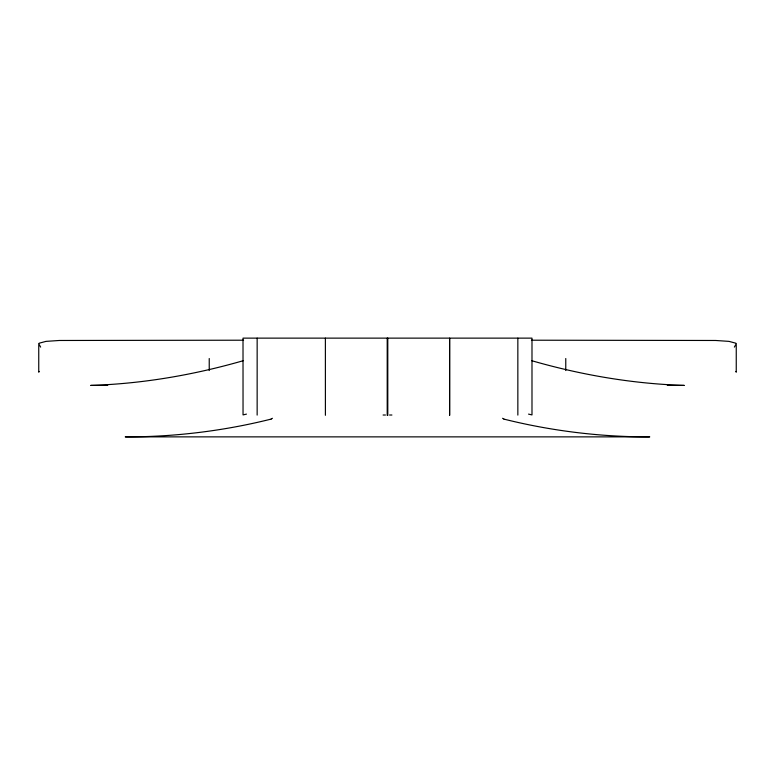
<?xml version="1.0" encoding="UTF-8"?>
<svg xmlns="http://www.w3.org/2000/svg" width="775" height="775" viewBox="0 0 775 775"><rect width="100%" height="100%" fill="white"/><g stroke="black" fill="none" stroke-linecap="round" stroke-linejoin="round"><path stroke-width="1.16" d="M272.432 418.287L271.163 419.072M734.361 347.103L736.25 343.771L736.25 372.213L735.853 371.438M39.147 371.438L38.75 372.213L38.75 343.771L40.639 347.103M39.079 343.228L45.996 341.378L59.297 340.477L243.563 340.206M271.037 419.12C224.227 430.852 174.162 437.071 125.23 436.868L649.77 436.868C600.828 437.061 550.947 430.881 504.012 419.13M243.156 360.733C193.624 374.974 142.29 383.819 90.733 385.417L107.686 385.417M246.469 414.112L243.04 414.906L243.011 338.132L531.989 338.132L531.989 414.916L528.531 414.112M531.437 340.206L715.703 340.477L729.004 341.378L735.921 343.228M667.314 385.417L684.267 385.417C632.71 383.809 581.376 374.984 531.844 360.733M383.092 415.012L385.437 415.012M389.563 415.012L391.908 415.012M503.876 419.081L502.568 418.287M565.769 358.515L565.769 370.547M517.845 338.132L517.855 415.1M387.791 338.132L387.791 415.352L387.209 415.352L387.209 338.132M325.384 338.132L325.403 415.303M257.155 338.132L257.145 415.1M209.231 358.515L209.231 370.547M449.616 415.303L449.616 338.132L449.597 415.303"/></g></svg>
